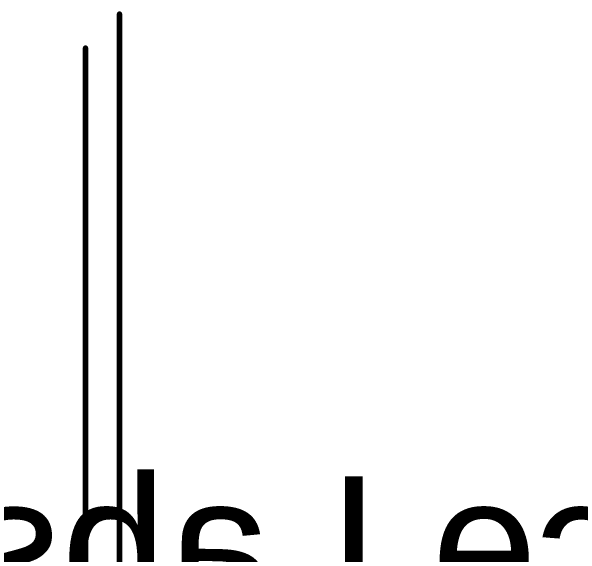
# Model space of a CAD drawing. Header units: inches. Extents: x -1.3 to 11.9, y -6.8 to 4.2.
# Drawn here: x 2.3005 to 2.7189, y 1.1125 to 1.512 of the extents above; entities that cross this region are included whole.
import ezdxf

# ---------------------------------------------------------------- set-up
doc = ezdxf.new("R2010")
doc.units = ezdxf.units.IN
doc.header["$MEASUREMENT"] = 0
doc.layers.add('12_SIG4', color=7, linetype='Continuous')
doc.layers.add('Bottom Overlay', color=54, linetype='Continuous')
doc.styles.add('Arial', font='', dxfattribs={"height": 0.2})
doc.styles.get('Arial').set_extended_font_data('Arial')

msp = doc.modelspace()

# ---------------------------------------------------------------- linework, layer by layer
at = {"layer": '12_SIG4'}
for points in [[(2.38, 0.545, 0.004, 0.004, 0), (2.38, 1.51, 0.004, 0.004, 0)], [(2.355, 0.565, 0.004, 0.004, 0), (2.355, 1.485, 0.004, 0.004, 0)]]:
    msp.add_lwpolyline(points, format="xyseb", dxfattribs=at)
for points in [[(2.379, 1.51, 0.002, 0.002, 1), (2.381, 1.51, 0.002, 0.002, 1)], [(2.354, 1.485, 0.002, 0.002, 1), (2.356, 1.485, 0.002, 0.002, 1)]]:
    msp.add_lwpolyline(points, format="xyseb", close=True, dxfattribs=at)

# ---------------------------------------------------------------- texts
at = {"layer": 'Bottom Overlay', "style": 'Arial', "text_generation_flag": 2}
msp.add_text('Quantum Source Labs LTD.', height=0.1, rotation=360, dxfattribs=at).set_placement((3.665, 1.07))

doc.saveas('drawing.dxf')
